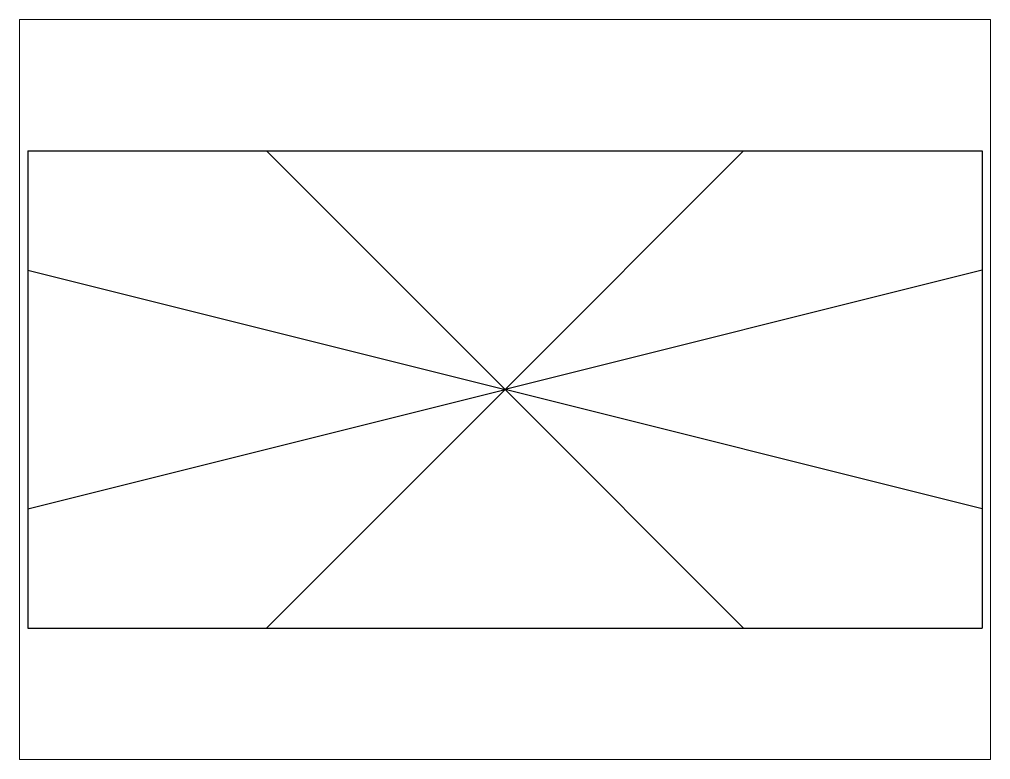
# Paper-space layout '布局1' of a CAD drawing. Header units: millimetres. Extents: x 27 to 240, y 20 to 183.
# The model-space entities are those that its viewports show. They can reach past a viewport. Long polylines and large blocks are cut down to what shows.
import ezdxf

# ---------------------------------------------------------------- set-up
doc = ezdxf.new("R2010")
doc.units = ezdxf.units.MM

msp = doc.modelspace()

# ---------------------------------------------------------------- linework, layer by layer
for p, q in [((408.74, 732.5), (508.74, 732.5)), ((408.74, 732.5), (408.74, 632.5)), ((508.74, 732.5), (608.74, 732.5)), ((608.74, 732.5), (708.74, 732.5)), ((808.74, 532.5), (608.74, 732.5)), ((708.74, 732.5), (808.74, 732.5)), ((808.74, 732.5), (908.74, 732.5)), ((808.74, 532.5), (1008.74, 732.5)), ((908.74, 732.5), (1008.74, 732.5)), ((1008.74, 732.5), (1108.74, 732.5)), ((1108.74, 732.5), (1208.74, 732.5)), ((1208.74, 732.5), (1208.74, 632.5)), ((408.74, 632.5), (408.74, 532.5)), ((408.74, 632.5), (808.74, 532.5)), ((1208.74, 632.5), (808.74, 532.5)), ((1208.74, 632.5), (1208.74, 532.5)), ((408.74, 532.5), (408.74, 432.5)), ((408.74, 432.5), (808.74, 532.5)), ((808.74, 532.5), (608.74, 332.5)), ((1208.74, 432.5), (808.74, 532.5)), ((808.74, 532.5), (1008.74, 332.5)), ((1208.74, 532.5), (1208.74, 432.5)), ((408.74, 432.5), (408.74, 332.5)), ((1208.74, 432.5), (1208.74, 332.5)), ((408.74, 332.5), (508.74, 332.5)), ((508.74, 332.5), (608.74, 332.5)), ((608.74, 332.5), (708.74, 332.5)), ((708.74, 332.5), (808.74, 332.5)), ((808.74, 332.5), (908.74, 332.5)), ((908.74, 332.5), (1008.74, 332.5)), ((1008.74, 332.5), (1108.74, 332.5)), ((1108.74, 332.5), (1208.74, 332.5))]:
    msp.add_line(p, q)

psp = doc.layouts.new('布局1')

# ---------------------------------------------------------------- viewports
at = {"layer": '0'}
psp.add_viewport(center=(133.35, 101.6), size=(213.36, 162.56), view_center_point=(808.74, 532.5), view_height=620.4406, dxfattribs=at)

doc.saveas('drawing.dxf')
